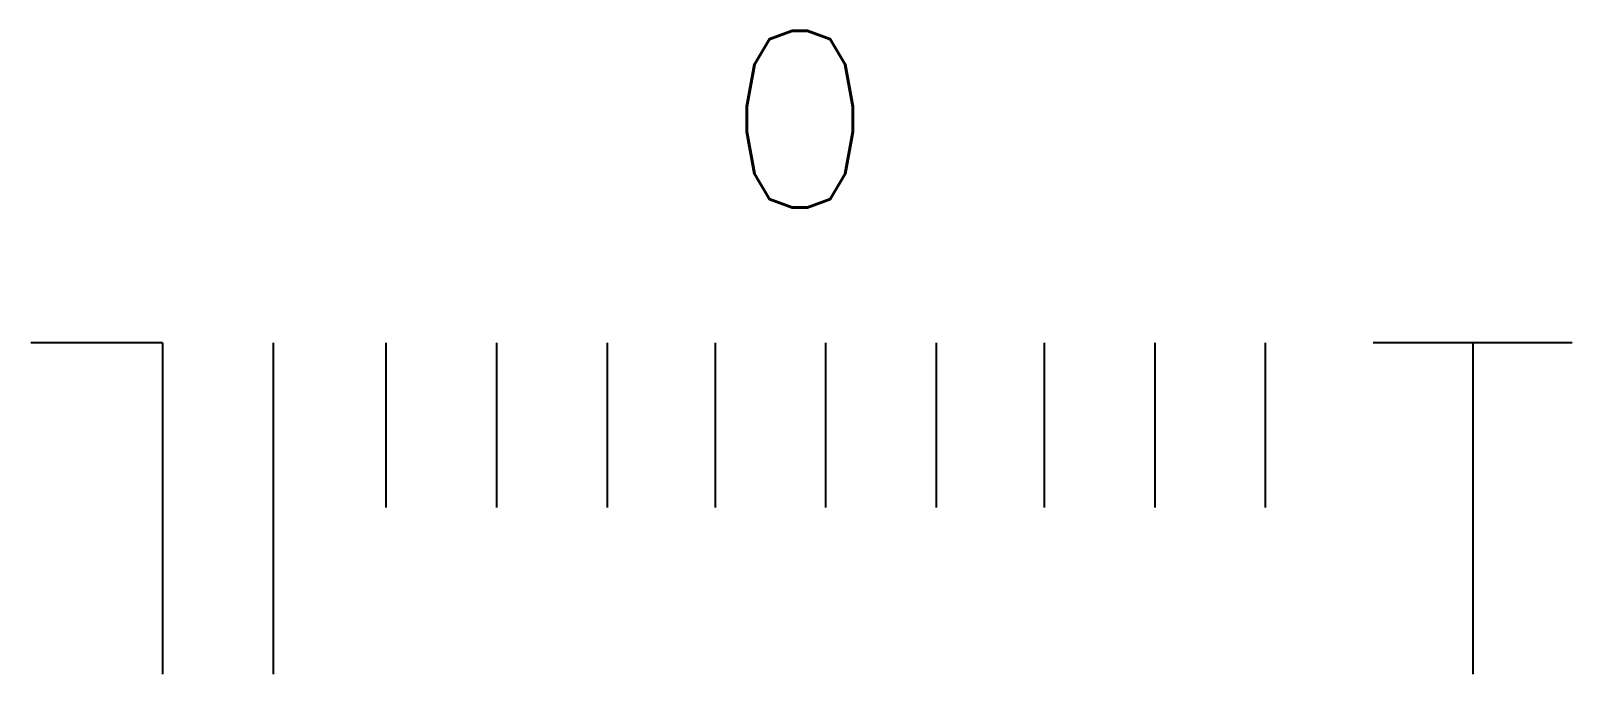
# Model space of a CAD drawing. Extents: x 139.8 to 141.2, y -25.16 to -24.58.
import ezdxf
from ezdxf.enums import TextEntityAlignment as Align

# ---------------------------------------------------------------- set-up
doc = ezdxf.new("R2010")
doc.units = 0
doc.header["$MEASUREMENT"] = 0
doc.layers.add('EL-02', color=2, linetype='CONTINUOUS')
doc.layers.add('FIACAO', color=2, linetype='CONTINUOUS')
doc.styles.add('S16', font='SIMPLEX.SHX', dxfattribs={"height": 0.16})

# ---------------------------------------------------------------- blocks, each defined once
blk = doc.blocks.new('_NFRRRRRRRRRT')
at = {"layer": 'EL-02'}
for p, q in [((-0.5782, 0.149), (-0.6974, 0.149)), ((-0.5782, 0.149), (-0.5782, -0.151)), ((-0.4782, 0.149), (-0.4782, -0.151)), ((-0.376, 0.149), (-0.376, 0)), ((-0.276, 0.149), (-0.276, 0)), ((-0.176, 0.149), (-0.176, 0)), ((-0.0782, 0.149), (-0.0782, 0)), ((0.0218, 0.149), (0.0218, 0)), ((0.1218, 0.149), (0.1218, 0)), ((0.2196, 0.149), (0.2196, 0)), ((0.3196, 0.149), (0.3196, 0)), ((0.4196, 0.149), (0.4196, 0)), ((0.6974, 0.149), (0.5174, 0.149)), ((0.6074, 0.149), (0.6074, -0.151))]:
    blk.add_line(p, q, dxfattribs=at)

msp = doc.modelspace()

# ---------------------------------------------------------------- block references
at = {"layer": 'FIACAO'}
msp.add_blockref('_NFRRRRRRRRRT', (140.502, -25.0095), dxfattribs=at)

# ---------------------------------------------------------------- texts
at = {"layer": 'FIACAO', "style": 'S16'}
msp.add_text('0', height=0.16, dxfattribs=at).set_placement((140.5005, -24.7378), align=Align.CENTER)

doc.saveas('drawing.dxf')
